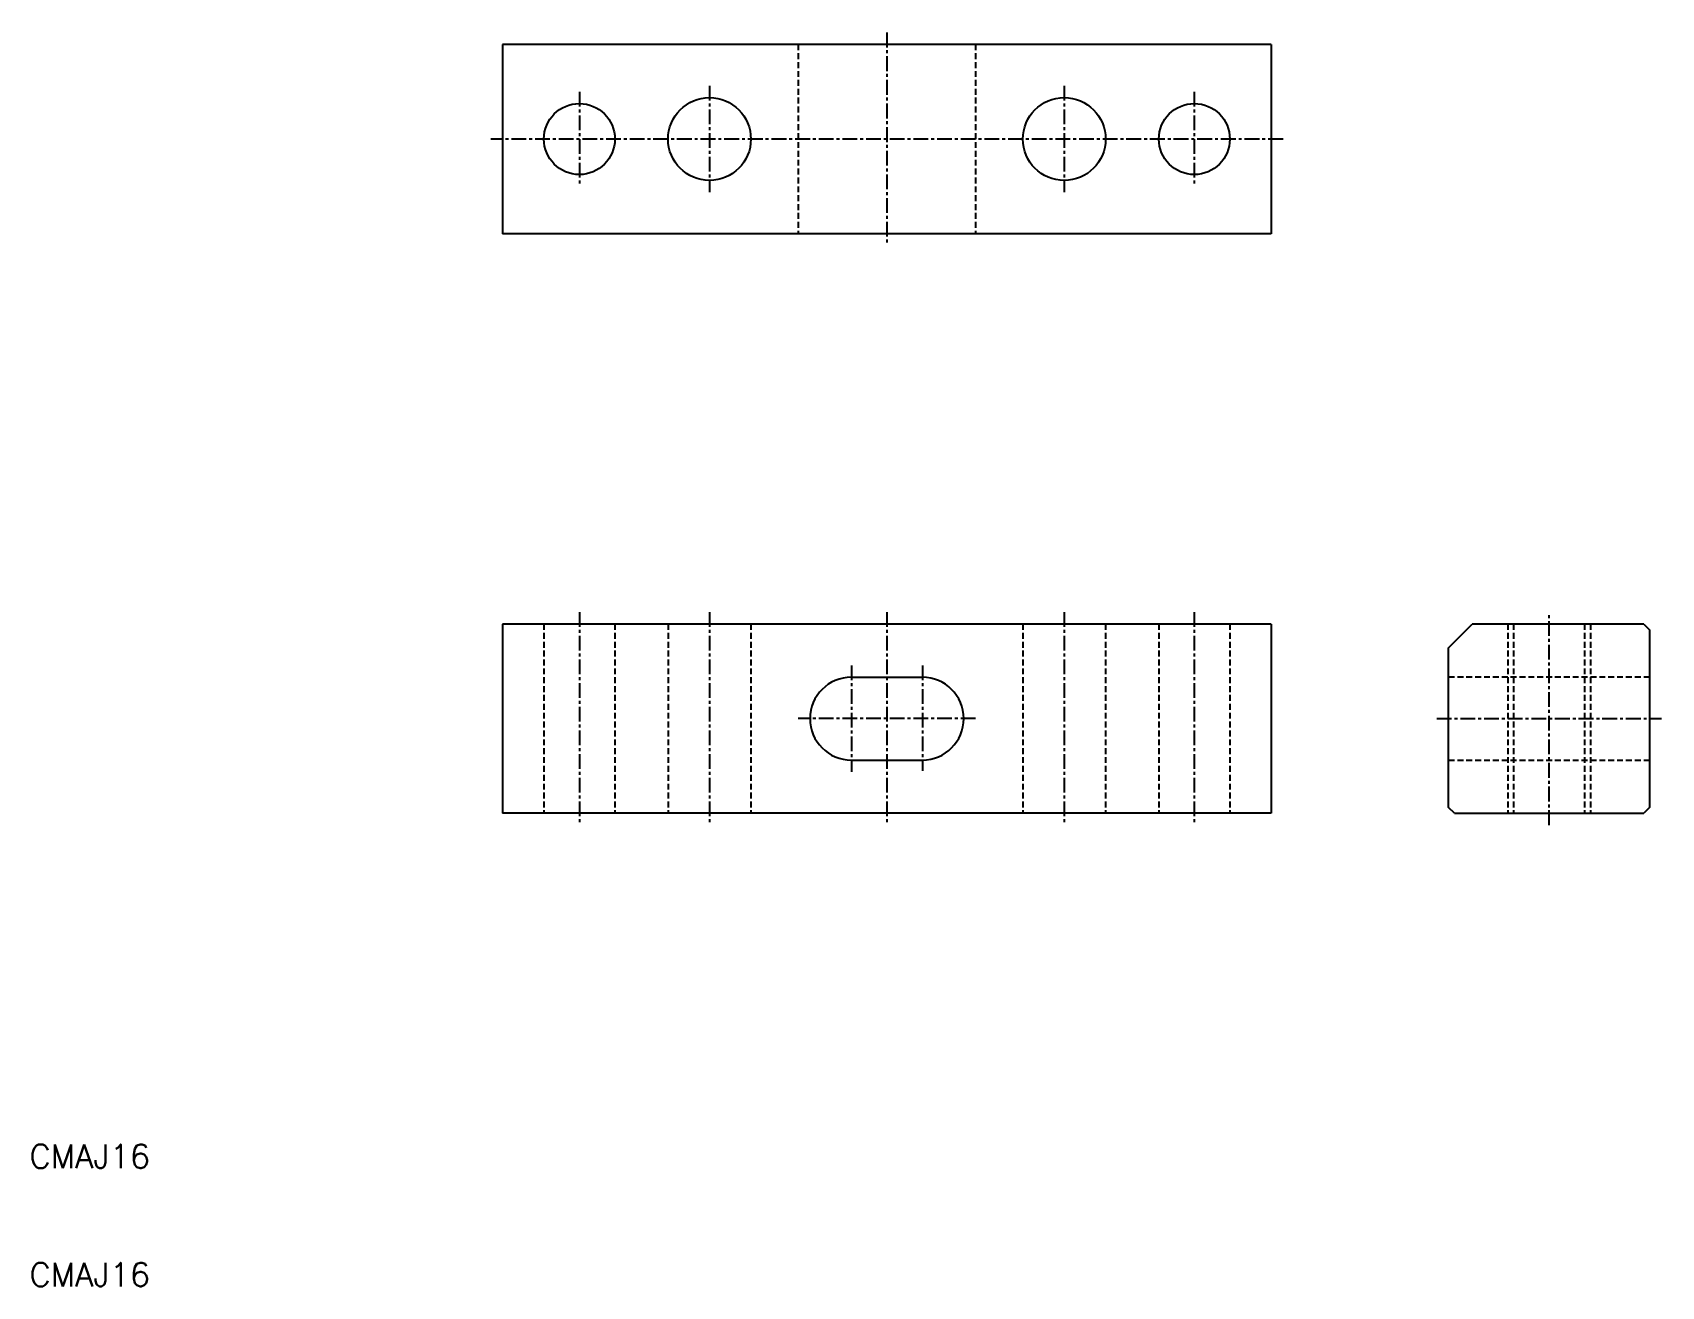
# Model space of a CAD drawing. Extents: x 10 to 148, y 10 to 116.
import ezdxf

# ---------------------------------------------------------------- set-up
doc = ezdxf.new("R2010")
doc.units = 0
doc.linetypes.add('CENTER', pattern=[2, 1.25, -0.25, 0.25, -0.25])
doc.linetypes.add('DASHED', pattern=[0.75, 0.5, -0.25])
doc.layers.get('0').update_dxf_attribs({"linetype": 'CONTINUOUS'})
doc.layers.add('CENTER', color=1, linetype='CENTER')
doc.styles.get("Standard").update_dxf_attribs({"font": 'txt.shx'})

msp = doc.modelspace()

# ---------------------------------------------------------------- linework, layer by layer
at = {"color": 7, "linetype": 'CONTINUOUS'}
for p, q in [((115, 115), (50, 115)), ((50, 115), (50, 99)), ((115, 115), (115, 99)), ((115, 99), (50, 99)), ((115, 66), (50, 66)), ((50, 66), (50, 50)), ((115, 66), (115, 50)), ((130, 64), (132, 66)), ((146.5, 66), (132, 66)), ((146.5, 66), (147, 65.5)), ((147, 65.5), (147, 50.5)), ((130, 50.5), (130, 64)), ((79.5, 61.5), (85.5, 61.5)), ((79.5, 54.5), (85.5, 54.5)), ((115, 50), (50, 50)), ((130.5, 50), (130, 50.5)), ((130.5, 50), (146.5, 50)), ((147, 50.5), (146.5, 50))]:
    msp.add_line(p, q, dxfattribs=at)
at = {"color": 3, "linetype": 'DASHED'}
for p, q in [((75, 115), (75, 99)), ((90, 115), (90, 99)), ((53.5, 66), (53.5, 50)), ((59.5, 66), (59.5, 50)), ((64, 66), (64, 50)), ((71, 66), (71, 50)), ((94, 66), (94, 50)), ((101, 66), (101, 50)), ((105.5, 66), (105.5, 50)), ((111.5, 66), (111.5, 50)), ((135, 66), (135, 50)), ((135.5, 66), (135.5, 50)), ((141.5, 66), (141.5, 50)), ((142, 66), (142, 50)), ((147, 61.5), (130, 61.5)), ((130, 54.5), (147, 54.5))]:
    msp.add_line(p, q, dxfattribs=at)
at = {"color": 7, "linetype": 'CONTINUOUS'}
for centre, radius in [((67.5, 107), 3.5), ((97.5, 107), 3.5), ((56.5, 107), 3), ((108.5, 107), 3)]:
    msp.add_circle(centre, radius, dxfattribs=at)
for centre, start, end in [((79.5, 58), 90, 270), ((85.5, 58), 270, 90)]:
    msp.add_arc(centre, 3.5, start, end, dxfattribs=at)
at = {"layer": 'CENTER', "color": 1, "linetype": 'CENTER'}
for p, q in [((82.5, 116), (82.5, 98)), ((56.5, 111), (56.5, 103)), ((67.5, 111.5), (67.5, 102.5)), ((97.5, 111.5), (97.5, 102.5)), ((108.5, 111), (108.5, 103)), ((116, 107), (49, 107)), ((56.5, 67), (56.5, 49)), ((67.5, 67), (67.5, 49)), ((82.5, 67), (82.5, 49)), ((97.5, 67), (97.5, 49)), ((108.5, 67), (108.5, 49)), ((138.5, 49), (138.5, 67)), ((79.5, 62.5), (79.5, 53.5)), ((85.5, 62.5), (85.5, 53.58)), ((90, 58), (75, 58)), ((129, 58), (148, 58))]:
    msp.add_line(p, q, dxfattribs=at)

# ---------------------------------------------------------------- texts
at = {"color": 7, "linetype": 'CONTINUOUS'}
for p in [(10, 20), (10, 10)]:
    msp.add_text('CMAJ16', height=2, dxfattribs=at).set_placement(p)

doc.saveas('drawing.dxf')
